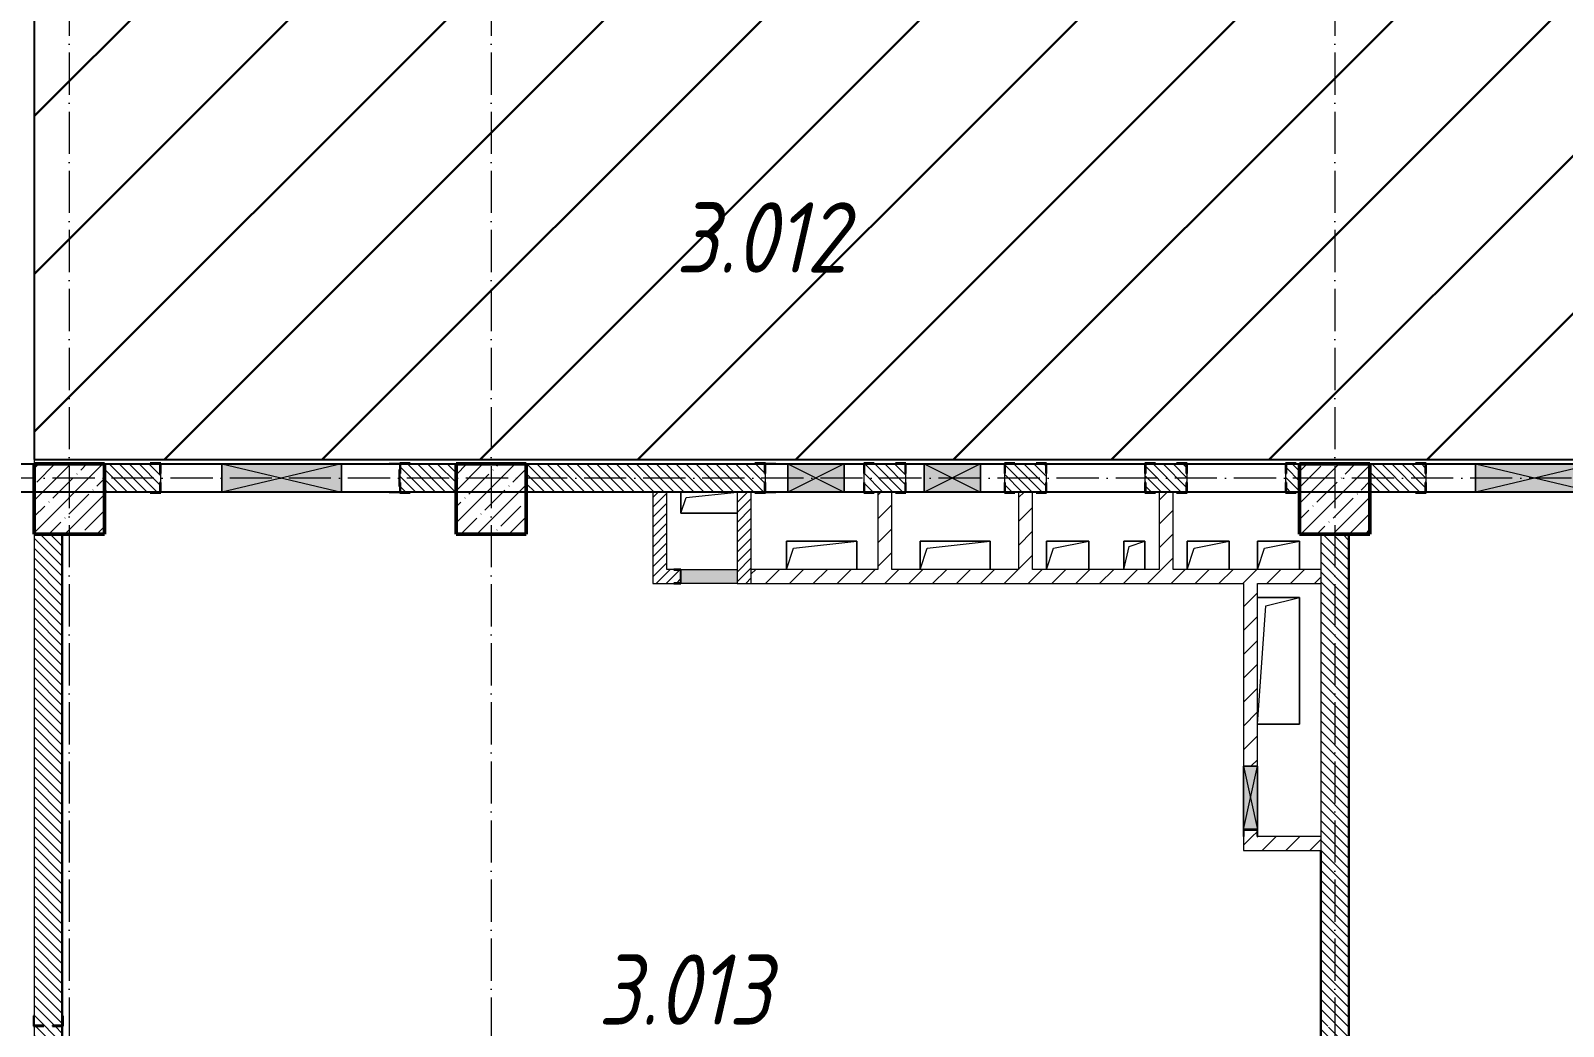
# Model space of a CAD drawing. Header units: millimetres. Extents: x 35697 to 388678, y -91946 to 171347.
# Drawn here: x 328996 to 339897, y -27682 to -20600 of the extents above; entities that cross this region are included whole.
import ezdxf

# ---------------------------------------------------------------- set-up
doc = ezdxf.new("R2010")
doc.units = ezdxf.units.MM
doc.linetypes.add('50_200_ШТРИХ_1Т_ш5_п1_п1_', pattern=[700, 500, -100, 0, -100])
for name, color, linetype, lineweight in [('2.1) ПГП окна 2.8 м', 5, 'Continuous', 30), ('2.4) ПГП вычит ЖБбалки 0.4 м -', 24, 'Continuous', 30), ('A-DETL-GENF-OTLN', 7, 'Continuous', 9), ('A-FLOR-____-OTLN', 7, 'Continuous', 9), ('A-GENM-____-MCUT', 7, 'Continuous', 25), ('A-GENM-____-OTLN', 7, 'Continuous', 9), ('A-GENM-____-OTLN-1', 7, 'Continuous', 25), ('A-GLAZ-____-OTLN', 7, 'Continuous', 9), ('A-WALL-____-MCUT', 7, 'Continuous', 13), ('A-WALL-____-PATT-1', 7, 'Continuous', 9), ('A-WALL-FNSH-MCUT-1', 7, 'Continuous', 9), ('I-WALL-____-OTLN', 7, 'Continuous', 9), ('S-COLS-____-MCUT', 7, 'Continuous', 50), ('S-COLS-____-OTLN', 7, 'Continuous', 9), ('S-GRID-____-OTLN-1', 7, '50_200_ШТРИХ_1Т_ш5_п1_п1_', 9), ('Марки помещений', 7, 'Continuous', 9), ('стяжа', 7, 'Continuous', 30)]:
    doc.layers.add(name, color=color, linetype=linetype, lineweight=lineweight)
doc.styles.add('ISOCPEUR_I_2', font='isocpeui.ttf', dxfattribs={"width": 0.85, "height": 2.3})
pattern_1 = [(135, (283770.707, -86863.456), (-35.35534, -35.35534), [])]
pattern_2 = [(45, (283770.71, -86863.46), (-84.85281, 84.85281), [])]
pattern_3 = [(45, (283770.707, -86863.456), (-35.35534, 35.35534), [])]

# ---------------------------------------------------------------- blocks, each defined once
blk = doc.blocks.new('BSC_Колонна _Прямоугольная - 500х500-V19-АР1_План отверстий 3 этажа в осях 1-64_Ю-ЯЯ')
at = {"layer": 'S-COLS-____-OTLN'}
h = blk.add_hatch(dxfattribs=at)
h.set_pattern_fill('FP_26', color=256, style=0, pattern_type=2)
h.set_pattern_definition([(45, (-54500, -62931.04), (-114.04925, 114.04925), []), (45, (-54385.95, -62931.04), (-114.04925, 114.04925), [201.613, -40.323, 3.353, -36.97])])
h.paths.add_polyline_path([(-250, -250), (250, -250), (250, 250), (-250, 250)], flags=0)
at = {"layer": 'S-COLS-____-MCUT'}
for p, q in [((250, 250), (-250, 250)), ((-250, 250), (-250, -250)), ((250, -250), (250, 250)), ((-250, -250), (250, -250))]:
    blk.add_line(p, q, dxfattribs=at)
blk = doc.blocks.new('BSC_Колонна _Прямоугольная - 500х500-V47-АР1_План отверстий 3 этажа в осях 1-64_Ю-ЯЯ')
at = {"layer": 'S-COLS-____-OTLN'}
h = blk.add_hatch(dxfattribs=at)
h.set_pattern_fill('FP_55', color=256, style=0, pattern_type=2)
h.set_pattern_definition([(45, (-48500, -62931.04), (-114.04925, 114.04925), []), (45, (-48385.95, -62931.04), (-114.04925, 114.04925), [201.613, -40.323, 3.353, -36.97])])
h.paths.add_polyline_path([(-250, -250), (250, -250), (250, 250), (-250, 250)], flags=0)
at = {"layer": 'S-COLS-____-MCUT'}
for p, q in [((250, 250), (-250, 250)), ((-250, 250), (-250, -250)), ((250, -250), (250, 250)), ((-250, -250), (250, -250))]:
    blk.add_line(p, q, dxfattribs=at)
blk = doc.blocks.new('BSC_Колонна _Прямоугольная - 500х500-V73-АР1_План отверстий 3 этажа в осях 1-64_Ю-ЯЯ')
at = {"layer": 'S-COLS-____-OTLN'}
h = blk.add_hatch(dxfattribs=at)
h.set_pattern_fill('FP_82', color=256, style=0, pattern_type=2)
h.set_pattern_definition([(45, (-45500, -62931.04), (-114.04925, 114.04925), []), (45, (-45385.95, -62931.04), (-114.04925, 114.04925), [201.613, -40.323, 3.353, -36.97])])
h.paths.add_polyline_path([(-250, -250), (250, -250), (250, 250), (-250, 250)], flags=0)
at = {"layer": 'S-COLS-____-MCUT'}
for p, q in [((250, 250), (-250, 250)), ((-250, 250), (-250, -250)), ((250, -250), (250, 250)), ((-250, -250), (250, -250))]:
    blk.add_line(p, q, dxfattribs=at)
blk = doc.blocks.new('154_Стойка_СКБ_Уголок - СМ-2180_200-28268025-АР1_План отверстий 3 этажа в осях 1-64_Ю-ЯЯ')
at = {"layer": 'A-GENM-____-MCUT'}
for p, q in [((125, 156), (125, 81)), ((200, 156), (125, 156)), ((131, 81), (131, 150)), ((131, 150), (200, 150)), ((200, 150), (200, 156)), ((125, 81), (131, 81)), ((131, 19), (125, 19)), ((125, 19), (125, -56)), ((131, -50), (131, 19)), ((125, -56), (200, -56)), ((200, -50), (131, -50)), ((200, -56), (200, -50))]:
    blk.add_line(p, q, dxfattribs=at)
blk = doc.blocks.new('Стойка_Влож_Уголок_Опорный - Уголок-28213941-АР1_План отверстий 3 этажа в осях 1-64_Ю-ЯЯ')
at = {"layer": 'A-GENM-____-OTLN'}
for p, q in [((-212, -6), (-212, 0)), ((0, 0), (0, -6)), ((-212, -75), (-212, -6)), ((-212, -6), (-206, -6)), ((-212, -75), (-206, -75)), ((-6, -6), (0, -6)), ((-6, -75), (0, -75)), ((0, -6), (0, -75))]:
    blk.add_line(p, q, dxfattribs=at)
blk = doc.blocks.new('Фахверк_СКБ_Уголок - 200_3960_зеркало-28268689-АР1_План отверстий 3 этажа в осях 1-64_Ю-ЯЯ')
at = {"layer": 'A-GENM-____-MCUT'}
for p, q in [((200, 156), (125, 156)), ((125, 156), (125, 81)), ((131, 81), (131, 150)), ((131, 150), (200, 150)), ((200, 150), (200, 156)), ((125, 81), (131, 81)), ((131, 19), (125, 19)), ((125, 19), (125, -56)), ((131, -50), (131, 19)), ((125, -56), (200, -56)), ((200, -50), (131, -50)), ((200, -56), (200, -50))]:
    blk.add_line(p, q, dxfattribs=at)
blk = doc.blocks.new('Фахверк_СКБ_Уголок - 200_3960-28268576-АР1_План отверстий 3 этажа в осях 1-64_Ю-ЯЯ')
at = {"layer": 'A-GENM-____-MCUT'}
for p, q in [((200, 156), (125, 156)), ((125, 156), (125, 81)), ((131, 81), (131, 150)), ((131, 150), (200, 150)), ((200, 150), (200, 156)), ((125, 81), (131, 81)), ((131, 19), (125, 19)), ((125, 19), (125, -56)), ((131, -50), (131, 19)), ((125, -56), (200, -56)), ((200, -50), (131, -50)), ((200, -56), (200, -50))]:
    blk.add_line(p, q, dxfattribs=at)
blk = doc.blocks.new('154_Стойка_СКБ_Уголок - СМ-2480_200-28346303-АР1_План отверстий 3 этажа в осях 1-64_Ю-ЯЯ')
at = {"layer": 'A-GENM-____-MCUT'}
for p, q in [((125, 156), (125, 81)), ((200, 156), (125, 156)), ((131, 81), (131, 150)), ((131, 150), (200, 150)), ((200, 150), (200, 156)), ((125, 81), (131, 81)), ((131, 19), (125, 19)), ((125, 19), (125, -56)), ((131, -50), (131, 19)), ((125, -56), (200, -56)), ((200, -50), (131, -50)), ((200, -56), (200, -50))]:
    blk.add_line(p, q, dxfattribs=at)
blk = doc.blocks.new('Стойка_Влож_Полоса боковая - Полоса-V164-АР1_План отверстий 3 этажа в осях 1-64_Ю-ЯЯ')
at = {"layer": 'A-GENM-____-OTLN'}
for p, q in [((-5, 60), (0, 60)), ((-5, -60), (-5, 60)), ((0, 31), (0, -31)), ((0, -60), (-5, -60))]:
    blk.add_line(p, q, dxfattribs=at)
blk = doc.blocks.new('Фахверк_СКБ_Уголок - 200_3550-28187522-АР1_План отверстий 3 этажа в осях 1-64_Ю-ЯЯ')
at = {"layer": 'A-GENM-____-MCUT'}
for p, q in [((125, 156), (50, 156)), ((50, 156), (50, 150)), ((50, 150), (119, 150)), ((119, 150), (119, 81)), ((125, 81), (125, 156)), ((119, 81), (125, 81)), ((125, 19), (119, 19)), ((119, 19), (119, -50)), ((125, -56), (125, 19)), ((119, -50), (50, -50)), ((50, -50), (50, -56)), ((50, -56), (125, -56))]:
    blk.add_line(p, q, dxfattribs=at)
blk = doc.blocks.new('AR_Отверстие Ниша - Лючок-32405342-АР1_План отверстий 3 этажа в осях 1-64_Ю-ЯЯ')
at = {"layer": 'A-GLAZ-____-OTLN'}
blk.add_hatch(color=256, dxfattribs=at).paths.add_polyline_path([(-200, 50), (-200, -50), (200, -50), (200, 50)], flags=0)
for p, q in [((-200, 50), (200, 50)), ((-200, -50), (-200, 50)), ((200, -50), (-200, -50))]:
    blk.add_line(p, q, dxfattribs=at)
blk = doc.blocks.new('154_Фахверк_СКБ_Швеллер - Тип_100_3960-28331862-АР1_План отверстий 3 этажа в осях 1-64_Ю-ЯЯ')
at = {"layer": 'A-GENM-____-MCUT'}
for p, q in [((175, 50), (125, 50)), ((125, 50), (125, -50)), ((128, 47), (175, 47)), ((128, -47), (128, 47)), ((175, 47), (175, 50)), ((125, -50), (175, -50)), ((175, -47), (128, -47)), ((175, -50), (175, -47))]:
    blk.add_line(p, q, dxfattribs=at)
blk = doc.blocks.new('AR_Отверстие прямоугольное _в плите_ - AR_Отверстие прямоугольное _в плите_-V165-АР1_План отверстий 3 этажа в осях 1-64_Ю-ЯЯ')
at = {"layer": 'A-GENM-____-OTLN'}
for p, q in [((250, 100), (-250, 100)), ((-250, 100), (-250, -100)), ((-250, -100), (-200, 50)), ((-200, 50), (250, 100)), ((250, -100), (250, 100))]:
    blk.add_line(p, q, dxfattribs=at)
blk = doc.blocks.new('AR_Отверстие прямоугольное _в плите_ - AR_Отверстие прямоугольное _в плите_-30423629-АР1_План отверстий 3 этажа в осях 1-64_Ю-ЯЯ')
at = {"layer": 'A-GENM-____-OTLN'}
for p, q in [((150, 100), (-150, 100)), ((-150, 100), (-150, -100)), ((-150, -100), (-100, 50)), ((-100, 50), (150, 100)), ((150, -100), (150, 100))]:
    blk.add_line(p, q, dxfattribs=at)
blk = doc.blocks.new('AR_Отверстие прямоугольное _в плите_ - AR_Отверстие прямоугольное _в плите_-30423631-АР1_План отверстий 3 этажа в осях 1-64_Ю-ЯЯ')
at = {"layer": 'A-GENM-____-OTLN'}
for p, q in [((75, 100), (-75, 100)), ((-75, 100), (-75, -100)), ((-75, -100), (-37, 63)), ((-37, 63), (75, 100)), ((75, -100), (75, 100))]:
    blk.add_line(p, q, dxfattribs=at)
blk = doc.blocks.new('AR_Отверстие прямоугольное _в плите_ - AR_Отверстие прямоугольное _в плите_-V166-АР1_План отверстий 3 этажа в осях 1-64_Ю-ЯЯ')
at = {"layer": 'A-GENM-____-OTLN'}
for p, q in [((-200, 75), (-200, -75)), ((-200, -75), (-163, 37)), ((-163, 37), (200, 75)), ((-200, -75), (200, -75))]:
    blk.add_line(p, q, dxfattribs=at)
blk = doc.blocks.new('AR_Отверстие прямоугольное _в плите_ - AR_Отверстие прямоугольное _в плите_-30552588-АР1_План отверстий 3 этажа в осях 1-64_Ю-ЯЯ')
at = {"layer": 'A-GENM-____-OTLN'}
for p, q in [((150, 450), (-150, 450)), ((-90, 390), (150, 450)), ((150, -450), (150, 450)), ((-150, -450), (-90, 390)), ((-150, -450), (150, -450))]:
    blk.add_line(p, q, dxfattribs=at)
blk = doc.blocks.new('AR_Отверстие прямоугольное _в стене_ - AR_Отверстие прямоугольное _в стене__ЭОМ-36421304-АР1_План отверстий 3 этажа в осях 1-64_Ю-ЯЯ')
at = {"layer": 'A-GLAZ-____-OTLN'}
blk.add_hatch(color=256, dxfattribs=at).paths.add_polyline_path([(200, -100), (200, 100), (-200, 100), (-200, -100)], flags=0)
at = {"layer": 'A-DETL-GENF-OTLN'}
for p, q in [((-200, -100), (-200, 100)), ((-200, 100), (200, 100)), ((200, 100), (-200, -100)), ((-200, 100), (200, -100)), ((200, 100), (-200, 100)), ((-200, 100), (-200, -100)), ((200, 100), (200, -100)), ((200, -100), (200, 100)), ((200, -100), (-200, -100)), ((-200, -100), (200, -100))]:
    blk.add_line(p, q, dxfattribs=at)
blk = doc.blocks.new('AR_Отверстие прямоугольное _в стене_ - AR_Отверстие прямоугольное _в стене__ЭОМ-36415555-АР1_План отверстий 3 этажа в осях 1-64_Ю-ЯЯ')
at = {"layer": 'A-GLAZ-____-OTLN'}
blk.add_hatch(color=256, dxfattribs=at).paths.add_polyline_path([(200, -100), (200, 100), (-200, 100), (-200, -100)], flags=0)
at = {"layer": 'A-DETL-GENF-OTLN'}
for p, q in [((-200, -100), (-200, 100)), ((-200, 100), (200, 100)), ((200, 100), (-200, -100)), ((-200, 100), (200, -100)), ((200, 100), (-200, 100)), ((-200, 100), (-200, -100)), ((200, 100), (200, -100)), ((200, -100), (200, 100)), ((200, -100), (-200, -100)), ((-200, -100), (200, -100))]:
    blk.add_line(p, q, dxfattribs=at)
blk = doc.blocks.new('AR_Отверстие прямоугольное _в стене_ - AR_Отверстие прямоугольное _в стене__ОВ-36928954-АР1_План отверстий 3 этажа в осях 1-64_Ю-ЯЯ')
at = {"layer": 'A-GLAZ-____-OTLN'}
blk.add_hatch(color=256, dxfattribs=at).paths.add_polyline_path([(-225, 50), (-225, -50), (225, -50), (225, 50)], flags=0)
at = {"layer": 'A-DETL-GENF-OTLN'}
for p, q in [((-225, 50), (225, 50)), ((225, 50), (-225, -50)), ((-225, 50), (225, -50)), ((225, 50), (-225, 50)), ((225, 50), (225, -50)), ((225, -50), (225, 50)), ((225, -50), (-225, -50)), ((-225, -50), (225, -50))]:
    blk.add_line(p, q, dxfattribs=at)
blk = doc.blocks.new('AR_Отверстие прямоугольное _в стене_ - AR_Отверстие прямоугольное _в стене__ОВ-36927705-АР1_План отверстий 3 этажа в осях 1-64_Ю-ЯЯ')
at = {"layer": 'A-GLAZ-____-OTLN'}
blk.add_hatch(color=256, dxfattribs=at).paths.add_polyline_path([(425, -100), (425, 100), (-425, 100), (-425, -100)], flags=0)
at = {"layer": 'A-DETL-GENF-OTLN'}
for p, q in [((-425, -100), (-425, 100)), ((-425, 100), (425, 100)), ((425, 100), (-425, -100)), ((-425, 100), (425, -100)), ((425, 100), (-425, 100)), ((-425, 100), (-425, -100)), ((425, 100), (425, -100)), ((425, -100), (425, 100)), ((425, -100), (-425, -100)), ((-425, -100), (425, -100))]:
    blk.add_line(p, q, dxfattribs=at)
blk = doc.blocks.new('154_Фахверк_СКБ_Швеллер - Тип_100_3960_зеркало-36793856-АР1_План отверстий 3 этажа в осях 1-64_Ю-ЯЯ')
at = {"layer": 'A-GENM-____-MCUT'}
for p, q in [((175, 50), (125, 50)), ((125, 50), (125, -50)), ((128, 47), (175, 47)), ((128, -47), (128, 47)), ((175, 47), (175, 50)), ((125, -50), (175, -50)), ((175, -47), (128, -47)), ((175, -50), (175, -47))]:
    blk.add_line(p, q, dxfattribs=at)
blk = doc.blocks.new('3эт')
at = {"layer": 'S-GRID-____-OTLN-1', "color": 251, "ltscale": 0.6, "true_color": 0x636466}
for p, q in [((329270.7, 4029.4), (329270.7, -33971.9)), ((332270.7, 4029.4), (332270.7, -33971.9)), ((338270.7, 4029.4), (338270.7, -33971.9)), ((387845.1, -23782.4), (279101.9, -23782.4))]:
    blk.add_line(p, q, dxfattribs=at)

msp = doc.modelspace()

# ---------------------------------------------------------------- hatches: boundary and pattern name
at = {"layer": '2.1) ПГП окна 2.8 м'}
h = msp.add_hatch(dxfattribs=at)
h.set_pattern_fill('ANSI31', color=5, scale=250)
h.paths.add_polyline_path([(358271, -16982), (357671, -16982), (357671, -16732), (352971, -16732), (352971, -16982), (352471, -16982), (352271, -16982), (352271, -17432), (352151, -17432), (352125, -17432), (352125, -17438), (351577, -17438), (350671, -17432), (350671, -16982), (348021, -16982), (348021, -17482), (347521, -17482), (347521, -19182), (348021, -19182), (348021, -19682), (347521, -19682), (347021, -19682), (345721, -19682), (344721, -19682), (343721, -19682), (343222, -19682), (343022, -19682), (342571, -19682), (341971, -19682), (341971, -19717), (358211, -19717), (358211, -19682), (357971, -19682), (357971, -19182), (358271, -19182)])
h.paths.add_polyline_path([(352471, -19182), (352971, -19182), (352971, -19682), (352471, -19682)], flags=16)
h.paths.add_polyline_path([(329021, -23650), (358473, -23650), (358473, -19717), (329021, -19717)])
at = {"layer": 'A-WALL-____-PATT-1'}
h = msp.add_hatch(dxfattribs=at)
h.set_pattern_fill('FP_9', color=256, style=0, pattern_type=2)
h.set_pattern_definition(pattern_1)
h.paths.add_polyline_path([(329521, -23882), (329915, -23882), (329915, -23813), (329921, -23813), (329921, -23751), (329915, -23751), (329915, -23682), (329521, -23682)], flags=0)
h.paths.add_polyline_path([(331627, -23882), (332021, -23882), (332021, -23682), (331627, -23682), (331627, -23751), (331621, -23751), (331621, -23813), (331627, -23813), (331627, -23842)], flags=0)
h = msp.add_hatch(dxfattribs=at)
h.set_pattern_fill('FP_9', color=256, style=0, pattern_type=2)
h.set_pattern_definition(pattern_1)
h.paths.add_polyline_path([(337996, -23882), (338021, -23882), (338021, -23682), (337927, -23682), (337927, -23751), (337921, -23751), (337921, -23813), (337927, -23813), (337927, -23882)], flags=0)
h.paths.add_polyline_path([(335146, -23882), (335215, -23882), (335215, -23813), (335221, -23813), (335221, -23751), (335215, -23751), (335215, -23682), (334927, -23682), (334927, -23751), (334921, -23751), (334921, -23813), (334927, -23813), (334927, -23882), (335013, -23882)], flags=0)
h.paths.add_polyline_path([(337215, -23882), (337215, -23813), (337221, -23813), (337221, -23751), (337215, -23751), (337215, -23682), (336927, -23682), (336927, -23751), (336921, -23751), (336921, -23813), (336927, -23813), (336927, -23882), (337146, -23882)], flags=0)
h.paths.add_polyline_path([(334215, -23882), (334215, -23813), (334221, -23813), (334221, -23751), (334215, -23751), (334215, -23682), (332521, -23682), (332521, -23882), (334146, -23882)], flags=0)
h.paths.add_polyline_path([(336146, -23882), (336215, -23882), (336215, -23813), (336221, -23813), (336221, -23751), (336215, -23751), (336215, -23682), (335927, -23682), (335927, -23751), (335921, -23751), (335921, -23813), (335927, -23813), (335927, -23882), (335996, -23882)], flags=0)
h = msp.add_hatch(dxfattribs=at)
h.set_pattern_fill('FP_9', color=256, style=0, pattern_type=2)
h.set_pattern_definition(pattern_1)
h.paths.add_polyline_path([(340627, -23882), (341021, -23882), (341021, -23682), (340627, -23682), (340627, -23751), (340621, -23751), (340621, -23813), (340627, -23813), (340627, -23842)], flags=0)
h.paths.add_polyline_path([(338548, -23882), (338915, -23882), (338915, -23813), (338921, -23813), (338921, -23751), (338915, -23751), (338915, -23682), (338521, -23682), (338521, -23882)], flags=0)
h = msp.add_hatch(dxfattribs=at)
h.set_pattern_fill('FP_8', color=256, style=0, pattern_type=2)
h.set_pattern_definition(pattern_3)
h.paths.add_polyline_path([(333521, -24532), (333521, -23882), (333421, -23882), (333421, -24532)], flags=0)
h = msp.add_hatch(dxfattribs=at)
h.set_pattern_fill('FP_8', color=256, style=0, pattern_type=2)
h.set_pattern_definition(pattern_3)
h.paths.add_polyline_path([(334121, -24532), (334121, -23882), (334021, -23882), (334021, -24532)], flags=0)
h = msp.add_hatch(dxfattribs=at)
h.set_pattern_fill('FP_7', color=256, style=0, pattern_type=2)
h.set_pattern_definition(pattern_2)
h.paths.add_polyline_path([(335121, -24432), (335121, -23882), (335021, -23882), (335021, -24432)], flags=0)
h = msp.add_hatch(dxfattribs=at)
h.set_pattern_fill('FP_7', color=256, style=0, pattern_type=2)
h.set_pattern_definition(pattern_2)
h.paths.add_polyline_path([(336121, -24432), (336121, -23882), (336021, -23882), (336021, -24432)], flags=0)
h = msp.add_hatch(dxfattribs=at)
h.set_pattern_fill('FP_7', color=256, style=0, pattern_type=2)
h.set_pattern_definition(pattern_2)
h.paths.add_polyline_path([(337121, -24432), (337121, -23882), (337021, -23882), (337021, -24432)], flags=0)
h = msp.add_hatch(dxfattribs=at)
h.set_pattern_fill('FP_9', color=256, style=0, pattern_type=2)
h.set_pattern_definition(pattern_1)
h.paths.add_polyline_path([(329021, -31182), (329221, -31182), (329221, -27682), (329152, -27682), (329152, -27676), (329221, -27676), (329221, -24182), (329021, -24182), (329021, -27676), (329090, -27676), (329090, -27682), (329021, -27682), (329021, -29640)], flags=0)
h = msp.add_hatch(dxfattribs=at)
h.set_pattern_fill('FP_9', color=256, style=0, pattern_type=2)
h.set_pattern_definition(pattern_1)
h.paths.add_polyline_path([(338371, -31182), (338371, -27688), (338302, -27688), (338302, -27682), (338371, -27682), (338371, -24182), (338171, -24182), (338171, -27682), (338240, -27682), (338240, -27688), (338171, -27688), (338171, -31182)], flags=0)
h = msp.add_hatch(dxfattribs=at)
h.set_pattern_fill('FP_8', color=256, style=0, pattern_type=2)
h.set_pattern_definition(pattern_3)
h.paths.add_polyline_path([(333571, -24532), (333571, -24529), (333618, -24529), (333618, -24435), (333571, -24435), (333571, -24432), (333521, -24432), (333521, -24532)], flags=0)
h = msp.add_hatch(dxfattribs=at)
h.set_pattern_fill('FP_7', color=256, style=0, pattern_type=2)
h.set_pattern_definition(pattern_2)
h.paths.add_polyline_path([(337721, -24532), (338171, -24532), (338171, -24432), (334121, -24432), (334121, -24532), (337664, -24532)], flags=0)
h = msp.add_hatch(dxfattribs=at)
h.set_pattern_fill('FP_7', color=256, style=0, pattern_type=2)
h.set_pattern_definition(pattern_2)
h.paths.add_polyline_path([(337718, -26332), (337718, -26285), (337624, -26285), (337624, -26332), (337671, -26332)], flags=0)
h.paths.add_polyline_path([(337621, -25832), (337721, -25832), (337721, -24532), (337621, -24532), (337621, -24797)], flags=0)
h = msp.add_hatch(dxfattribs=at)
h.set_pattern_fill('FP_7', color=256, style=0, pattern_type=2)
h.set_pattern_definition(pattern_2)
h.paths.add_polyline_path([(337621, -26432), (338171, -26432), (338171, -26332), (337621, -26332), (337621, -26411)], flags=0)

# ---------------------------------------------------------------- linework, layer by layer
for points in [[(329021, -23650), (358473, -23650), (358473, -19717), (329021, -19717)], [(294221, -23682), (358221, -23682), (358221, -23882), (294221, -23882)]]:
    msp.add_lwpolyline(points, close=True)
at = {"layer": '2.4) ПГП вычит ЖБбалки 0.4 м -'}
for points in [[(329221, -31182), (329221, -24182)], [(338371, -24182), (338371, -31182)], [(338171, -26432), (338171, -31182)]]:
    msp.add_lwpolyline(points, dxfattribs=at)
at = {"layer": 'A-FLOR-____-OTLN'}
for p, q in [((329021, -19582), (329021, -23682)), ((333621, -24032), (333621, -23882)), ((334021, -24032), (333621, -24032)), ((334371, -24232), (334871, -24232)), ((334371, -24432), (334371, -24232)), ((334871, -24232), (334871, -24432)), ((335321, -24232), (335821, -24232)), ((335321, -24432), (335321, -24232)), ((335821, -24232), (335821, -24432)), ((336221, -24232), (336521, -24232)), ((336221, -24432), (336221, -24232)), ((336521, -24232), (336521, -24432)), ((336771, -24232), (336921, -24232)), ((336771, -24432), (336771, -24232)), ((336921, -24232), (336921, -24432)), ((337221, -24232), (337521, -24232)), ((337221, -24432), (337221, -24232)), ((337521, -24232), (337521, -24432)), ((337721, -24232), (338021, -24232)), ((337721, -24432), (337721, -24232)), ((338021, -24232), (338021, -24432)), ((337721, -24632), (338021, -24632)), ((338021, -24632), (338021, -25532)), ((338021, -25532), (337721, -25532))]:
    msp.add_line(p, q, dxfattribs=at)
at = {"layer": 'A-WALL-____-MCUT'}
for p, q in [((329846, -23682), (329521, -23682)), ((329921, -23813), (329921, -23751)), ((332021, -23682), (331696, -23682)), ((334146, -23682), (332521, -23682)), ((334221, -23813), (334221, -23751)), ((334921, -23751), (334921, -23813)), ((335146, -23682), (334996, -23682)), ((335221, -23813), (335221, -23751)), ((335921, -23751), (335921, -23813)), ((336146, -23682), (335996, -23682)), ((336221, -23813), (336221, -23751)), ((336921, -23751), (336921, -23813)), ((337146, -23682), (336996, -23682)), ((337221, -23813), (337221, -23751)), ((337921, -23751), (337921, -23813)), ((338021, -23682), (337996, -23682)), ((338846, -23682), (338521, -23682)), ((338921, -23813), (338921, -23751)), ((329521, -23882), (329846, -23882)), ((331696, -23882), (332021, -23882)), ((332521, -23882), (334146, -23882)), ((334996, -23882), (335146, -23882)), ((335996, -23882), (336146, -23882)), ((336996, -23882), (337146, -23882)), ((337996, -23882), (338021, -23882)), ((338521, -23882), (338846, -23882)), ((329021, -24182), (329021, -27607)), ((329221, -27607), (329221, -24182)), ((338171, -24182), (338171, -27682)), ((338371, -27682), (338371, -24182)), ((329021, -27682), (329021, -31182)), ((329221, -31182), (329221, -27682))]:
    msp.add_line(p, q, dxfattribs=at)
at = {"layer": 'A-WALL-FNSH-MCUT-1'}
for p, q in [((333421, -23882), (333421, -24532)), ((333521, -24432), (333521, -23882)), ((334121, -23882), (334021, -23882)), ((334021, -23882), (334021, -24432)), ((334121, -24532), (334121, -23882)), ((335021, -23882), (335021, -24432)), ((335121, -24432), (335121, -23882)), ((336021, -23882), (336021, -24432)), ((336121, -24432), (336121, -23882)), ((337021, -23882), (337021, -24432)), ((337121, -24432), (337121, -23882)), ((333571, -24432), (333521, -24432)), ((335021, -24432), (334121, -24432)), ((336021, -24432), (335121, -24432)), ((337021, -24432), (336121, -24432)), ((338171, -24432), (337121, -24432)), ((333421, -24532), (333571, -24532)), ((334021, -24532), (337621, -24532)), ((337621, -24532), (337621, -25832)), ((337721, -25832), (337721, -24532)), ((337721, -24532), (338171, -24532)), ((337621, -26332), (337621, -26432)), ((338171, -26332), (337721, -26332)), ((337621, -26432), (338171, -26432))]:
    msp.add_line(p, q, dxfattribs=at)
at = {"layer": 'I-WALL-____-OTLN'}
for p, q in [((329921, -23682), (330356, -23682)), ((331206, -23682), (331621, -23682)), ((334221, -23682), (334381, -23682)), ((334781, -23682), (334921, -23682)), ((335221, -23682), (335351, -23682)), ((335751, -23682), (335921, -23682)), ((336221, -23682), (336921, -23682)), ((337221, -23682), (337921, -23682)), ((338921, -23682), (339271, -23682)), ((330356, -23882), (329921, -23882)), ((331621, -23882), (331206, -23882)), ((334381, -23882), (334221, -23882)), ((334921, -23882), (334781, -23882)), ((335351, -23882), (335221, -23882)), ((335921, -23882), (335751, -23882)), ((336921, -23882), (336221, -23882)), ((337921, -23882), (337221, -23882)), ((339271, -23882), (338921, -23882))]:
    msp.add_line(p, q, dxfattribs=at)

# ---------------------------------------------------------------- block references
at = {"layer": 'A-GENM-____-OTLN'}
for p, rotation in [((331621, -23888), 269.9999999999996), ((334221, -23676), 89.99999999999955)]:
    msp.add_blockref('Стойка_Влож_Уголок_Опорный - Уголок-28213941-АР1_План отверстий 3 этажа в осях 1-64_Ю-ЯЯ', p, dxfattribs=dict(at, rotation=rotation))
for name, p in [('Стойка_Влож_Полоса боковая - Полоса-V164-АР1_План отверстий 3 этажа в осях 1-64_Ю-ЯЯ', (331621, -23782)), ('AR_Отверстие прямоугольное _в плите_ - AR_Отверстие прямоугольное _в плите_-V166-АР1_План отверстий 3 этажа в осях 1-64_Ю-ЯЯ', (333821, -23957)), ('AR_Отверстие прямоугольное _в плите_ - AR_Отверстие прямоугольное _в плите_-V165-АР1_План отверстий 3 этажа в осях 1-64_Ю-ЯЯ', (334621, -24332)), ('AR_Отверстие прямоугольное _в плите_ - AR_Отверстие прямоугольное _в плите_-V165-АР1_План отверстий 3 этажа в осях 1-64_Ю-ЯЯ', (335571, -24332)), ('AR_Отверстие прямоугольное _в плите_ - AR_Отверстие прямоугольное _в плите_-30423629-АР1_План отверстий 3 этажа в осях 1-64_Ю-ЯЯ', (336371, -24332)), ('AR_Отверстие прямоугольное _в плите_ - AR_Отверстие прямоугольное _в плите_-30423631-АР1_План отверстий 3 этажа в осях 1-64_Ю-ЯЯ', (336846, -24332)), ('AR_Отверстие прямоугольное _в плите_ - AR_Отверстие прямоугольное _в плите_-30423629-АР1_План отверстий 3 этажа в осях 1-64_Ю-ЯЯ', (337371, -24332)), ('AR_Отверстие прямоугольное _в плите_ - AR_Отверстие прямоугольное _в плите_-30423629-АР1_План отверстий 3 этажа в осях 1-64_Ю-ЯЯ', (337871, -24332)), ('AR_Отверстие прямоугольное _в плите_ - AR_Отверстие прямоугольное _в плите_-30552588-АР1_План отверстий 3 этажа в осях 1-64_Ю-ЯЯ', (337871, -25082))]:
    msp.add_blockref(name, p, dxfattribs=at)
at = {"layer": 'A-GENM-____-OTLN-1'}
for name, p, rotation in [('Фахверк_СКБ_Уголок - 200_3960-28268576-АР1_План отверстий 3 этажа в осях 1-64_Ю-ЯЯ', (330046, -23732), 180), ('154_Стойка_СКБ_Уголок - СМ-2180_200-28268025-АР1_План отверстий 3 этажа в осях 1-64_Ю-ЯЯ', (334346, -23732), 180), ('Фахверк_СКБ_Уголок - 200_3960-28268576-АР1_План отверстий 3 этажа в осях 1-64_Ю-ЯЯ', (335346, -23732), 180), ('Фахверк_СКБ_Уголок - 200_3960-28268576-АР1_План отверстий 3 этажа в осях 1-64_Ю-ЯЯ', (336346, -23732), 180), ('Фахверк_СКБ_Уголок - 200_3960-28268576-АР1_План отверстий 3 этажа в осях 1-64_Ю-ЯЯ', (337346, -23732), 180), ('Фахверк_СКБ_Уголок - 200_3960-28268576-АР1_План отверстий 3 этажа в осях 1-64_Ю-ЯЯ', (339046, -23732), 180), ('154_Фахверк_СКБ_Швеллер - Тип_100_3960-28331862-АР1_План отверстий 3 этажа в осях 1-64_Ю-ЯЯ', (333746, -24482), 180), ('154_Фахверк_СКБ_Швеллер - Тип_100_3960_зеркало-36793856-АР1_План отверстий 3 этажа в осях 1-64_Ю-ЯЯ', (337671, -26157), 270), ('Фахверк_СКБ_Уголок - 200_3550-28187522-АР1_План отверстий 3 этажа в осях 1-64_Ю-ЯЯ', (329071, -27557), 269.9999999999999)]:
    msp.add_blockref(name, p, dxfattribs=dict(at, rotation=rotation))
for name, p in [('154_Стойка_СКБ_Уголок - СМ-2480_200-28346303-АР1_План отверстий 3 этажа в осях 1-64_Ю-ЯЯ', (331496, -23832)), ('Фахверк_СКБ_Уголок - 200_3960_зеркало-28268689-АР1_План отверстий 3 этажа в осях 1-64_Ю-ЯЯ', (334796, -23832)), ('Фахверк_СКБ_Уголок - 200_3960_зеркало-28268689-АР1_План отверстий 3 этажа в осях 1-64_Ю-ЯЯ', (335796, -23832)), ('Фахверк_СКБ_Уголок - 200_3960_зеркало-28268689-АР1_План отверстий 3 этажа в осях 1-64_Ю-ЯЯ', (336796, -23832)), ('Фахверк_СКБ_Уголок - 200_3960_зеркало-28268689-АР1_План отверстий 3 этажа в осях 1-64_Ю-ЯЯ', (337796, -23832))]:
    msp.add_blockref(name, p, dxfattribs=at)
at = {"layer": 'A-GLAZ-____-OTLN'}
for name, p in [('AR_Отверстие прямоугольное _в стене_ - AR_Отверстие прямоугольное _в стене__ОВ-36927705-АР1_План отверстий 3 этажа в осях 1-64_Ю-ЯЯ', (330781, -23782)), ('AR_Отверстие прямоугольное _в стене_ - AR_Отверстие прямоугольное _в стене__ЭОМ-36421304-АР1_План отверстий 3 этажа в осях 1-64_Ю-ЯЯ', (334581, -23782)), ('AR_Отверстие прямоугольное _в стене_ - AR_Отверстие прямоугольное _в стене__ЭОМ-36415555-АР1_План отверстий 3 этажа в осях 1-64_Ю-ЯЯ', (335551, -23782)), ('AR_Отверстие прямоугольное _в стене_ - AR_Отверстие прямоугольное _в стене__ОВ-36927705-АР1_План отверстий 3 этажа в осях 1-64_Ю-ЯЯ', (339696, -23782))]:
    msp.add_blockref(name, p, dxfattribs=at)
for name, p, rotation in [('AR_Отверстие Ниша - Лючок-32405342-АР1_План отверстий 3 этажа в осях 1-64_Ю-ЯЯ', (333821, -24482), 180), ('AR_Отверстие прямоугольное _в стене_ - AR_Отверстие прямоугольное _в стене__ОВ-36928954-АР1_План отверстий 3 этажа в осях 1-64_Ю-ЯЯ', (337671, -26057), 90)]:
    msp.add_blockref(name, p, dxfattribs=dict(at, rotation=rotation))
at = {"layer": 'S-COLS-____-OTLN'}
for name, p in [('BSC_Колонна _Прямоугольная - 500х500-V73-АР1_План отверстий 3 этажа в осях 1-64_Ю-ЯЯ', (329271, -23932)), ('BSC_Колонна _Прямоугольная - 500х500-V47-АР1_План отверстий 3 этажа в осях 1-64_Ю-ЯЯ', (332271, -23932)), ('BSC_Колонна _Прямоугольная - 500х500-V19-АР1_План отверстий 3 этажа в осях 1-64_Ю-ЯЯ', (338271, -23932))]:
    msp.add_blockref(name, p, dxfattribs=at)
at = {"layer": 'стяжа'}
msp.add_blockref('3эт', (0, 0), dxfattribs=at)

# ---------------------------------------------------------------- texts
at = {"layer": 'Марки помещений', "char_height": 500, "width": 737.55, "attachment_point": 1, "style": 'ISOCPEUR_I_2'}
for s, insert in [('3.012', (333584, -21821)), ('3.013', (333031, -27171))]:
    msp.add_mtext(s, dxfattribs=dict(at, insert=insert))

doc.saveas('drawing.dxf')
